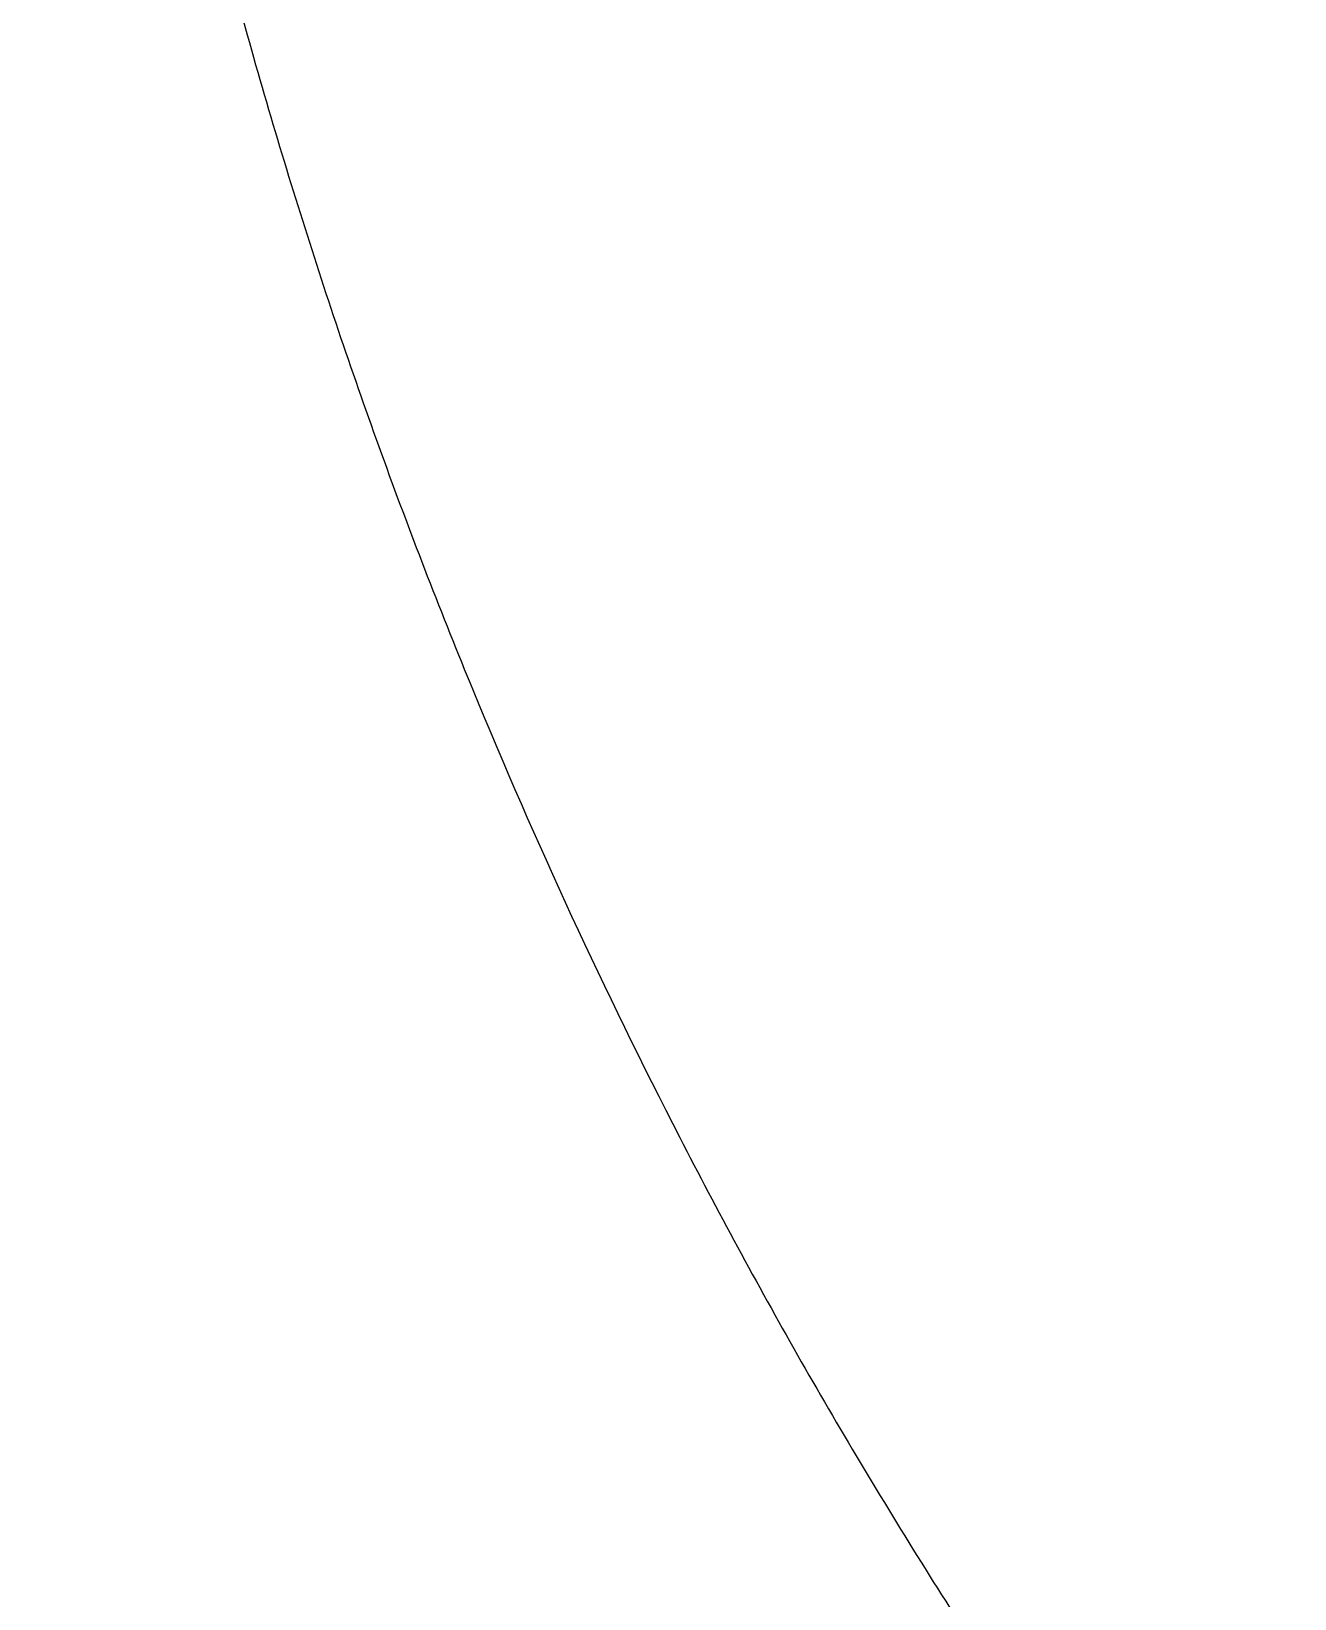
# Model space of a CAD drawing. Header units: millimetres. Extents: x 0 to 1796, y -943 to 816.
# Drawn here: x 388.521 to 392.5, y -613.766 to -608.829 of the extents above; entities that cross this region are included whole.
import ezdxf

# ---------------------------------------------------------------- set-up
doc = ezdxf.new("R2010")
doc.units = ezdxf.units.MM
doc.layers.add('Blocks', color=7, linetype='Continuous')
doc.layers.add('Blocks$Inner', color=7, linetype='Continuous', lineweight=25, true_color=0x007f00)

# ---------------------------------------------------------------- blocks, each defined once
blk = doc.blocks.new('Balcony Chair Top')
at = {"layer": 'Blocks$Inner'}
blk.add_open_spline([(345.7954, 109.5302), (345.7955, 109.4872), (345.7959, 109.4442), (345.7963, 109.4011), (345.7992, 109.143), (345.8075, 108.8846), (345.8213, 108.6268), (345.835, 108.369), (345.8542, 108.1113), (345.8787, 107.8542), (345.9033, 107.5972), (345.9334, 107.3391), (345.9688, 107.0833), (346.0042, 106.8275), (346.0456, 106.5682), (346.0917, 106.3141), (346.1379, 106.06), (346.1911, 105.7985), (346.248, 105.5466), (346.3049, 105.2947), (346.3691, 105.0357), (346.4367, 104.7864), (346.5042, 104.5372), (346.5782, 104.2851), (346.6562, 104.0389), (346.7342, 103.7927), (346.8179, 103.5466), (346.9062, 103.3038), (346.9945, 103.0611), (347.088, 102.82), (347.1864, 102.5811), (347.3833, 102.1034), (347.601, 101.6323), (347.8374, 101.1727), (347.9555, 100.9429), (348.0806, 100.7117), (348.2084, 100.4871), (348.3362, 100.2625), (348.4731, 100.0332), (348.6103, 99.8141), (348.7475, 99.5951), (348.8941, 99.3718), (349.0405, 99.1588), (349.1869, 98.9458), (349.3403, 98.7323), (349.4956, 98.5256), (349.8061, 98.1122), (350.1352, 97.7104), (350.4794, 97.3245), (350.8237, 96.9385), (351.1854, 96.5657), (351.5609, 96.2099), (351.7487, 96.032), (351.9434, 95.8551), (352.1385, 95.6853), (352.3336, 95.5155), (352.5389, 95.3443), (352.741, 95.1829), (352.9432, 95.0215), (353.1556, 94.8591), (353.3644, 94.7064), (353.5732, 94.5537), (353.7889, 94.4029), (354.004, 94.2591), (354.4342, 93.9715), (354.8781, 93.701), (355.331, 93.4505), (355.7839, 93.2), (356.249, 92.9677), (356.7214, 92.756), (356.9575, 92.6501), (357.2, 92.5476), (357.4405, 92.4518), (357.6809, 92.356), (357.9315, 92.2623), (358.1758, 92.1768), (358.4201, 92.0913), (358.6744, 92.0083), (358.9221, 91.9332), (359.1699, 91.8581), (359.4234, 91.787), (359.6741, 91.7224), (360.1755, 91.5933), (360.6841, 91.4848), (361.1946, 91.3981), (361.7051, 91.3115), (362.2211, 91.246), (362.7371, 91.2024), (362.9951, 91.1807), (363.2579, 91.1641), (363.5166, 91.1532), (363.7753, 91.1423), (364.0428, 91.1367), (364.3017, 91.1368), (364.6232, 91.1369), (364.9564, 91.1458), (365.2775, 91.1629), (365.5974, 91.1799), (365.9256, 91.2059), (366.2442, 91.2396)], degree=3, knots=[0, 0, 0, 0, 1, 1, 1, 2, 2, 2, 3, 3, 3, 4, 4, 4, 5, 5, 5, 6, 6, 6, 7, 7, 7, 8, 8, 8, 9, 9, 9, 10, 10, 10, 11, 11, 11, 12, 12, 12, 13, 13, 13, 14, 14, 14, 15, 15, 15, 16, 16, 16, 17, 17, 17, 18, 18, 18, 19, 19, 19, 20, 20, 20, 21, 21, 21, 22, 22, 22, 23, 23, 23, 24, 24, 24, 25, 25, 25, 26, 26, 26, 27, 27, 27, 28, 28, 28, 29, 29, 29, 30, 30, 30, 31, 31, 31, 32, 32, 32, 33, 33, 33, 33], dxfattribs=at)

msp = doc.modelspace()

# ---------------------------------------------------------------- block references
at = {"layer": 'Blocks'}
msp.add_blockref('Balcony Chair Top', (42.7261, -713.486), dxfattribs=at)

doc.saveas('drawing.dxf')
